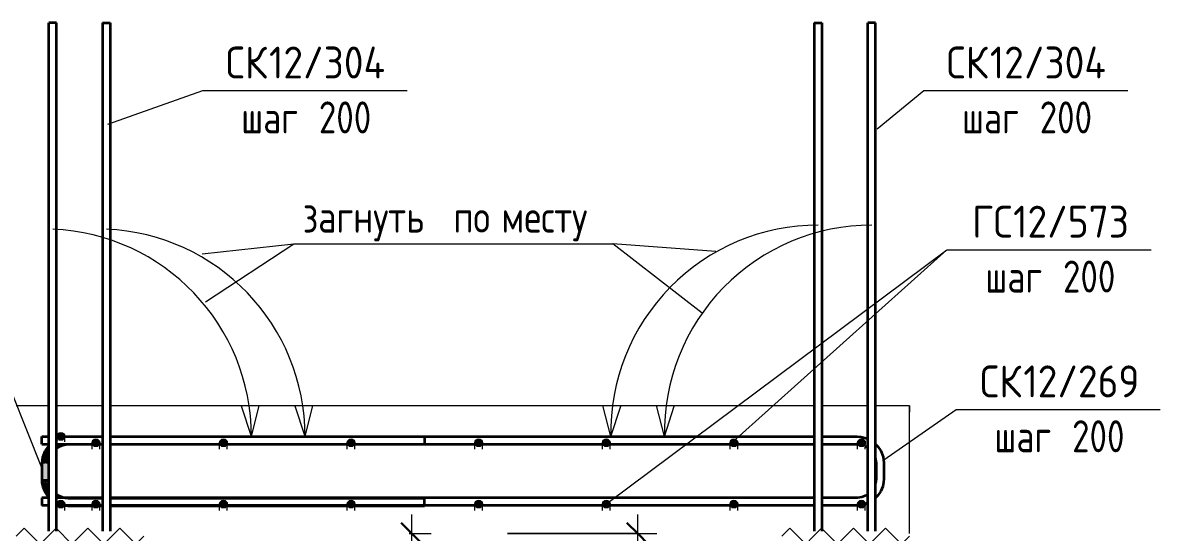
# Model space of a CAD drawing. Header units: millimetres. Extents: x 3129 to 68349, y -1586 to 12682.
# Drawn here: x 66552 to 68335, y -396 to 402 of the extents above; entities that cross this region are included whole.
import ezdxf

# ---------------------------------------------------------------- set-up
doc = ezdxf.new("R2010")
doc.units = ezdxf.units.MM
for name, color, linetype, lineweight in [('AA_Dim', 7, 'Continuous', 9), ('AA_Dim-20', 7, 'Continuous', 9), ('AA_Linii', 7, 'Continuous', 9), ('AA_Oformlenie', 7, 'Continuous', 9), ('AA_Vinoska', 7, 'Continuous', 9), ('AF_Perekritie_Опалубка', 253, 'Continuous', 20), ('KR_Armatura', 7, 'Continuous', 20), ('KR_Armatura_Tonkie', 7, 'Continuous', 20)]:
    doc.layers.add(name, color=color, linetype=linetype, lineweight=lineweight)
doc.styles.add('GOST Common', font='GOST Common.ttf', dxfattribs={"width": 0.85, "height": 50})
doc.styles.add('ISOCPEUR_1', font='isocpeur.ttf', dxfattribs={"width": 0.9, "height": 50})
doc.styles.add('ISOCPEUR_2', font='isocpeur.ttf', dxfattribs={"width": 0.8, "height": 50})
doc.dimstyles.new('05_Округл_5мм__прозр__1', dxfattribs={"dimscale": 304.8, "dimtxt": 49.799059, "dimasz": 0.111549, "dimexe": 0.098425, "dimexo": 0.065617, "dimgap": 0.006562, "dimtad": 1, "dimdec": 0, "dimrnd": 5, "dimdsep": 46, "dimtxsty": 'ISOCPEUR_1', "dimblk1": 'OBLIQUE', "dimblk2": 'OBLIQUE', "dimsah": 1, "dimcen": 0.09, "dimdle": 0.098425, "dimazin": 0, "dimtfac": 1, "dimtdec": 4, "dimtix": 1, "dimtmove": 1, "dimatfit": 3, "dimfxl": 1, "dimtvp": 1, "dimtolj": 1, "dimtzin": 0, "dimlwd": 18, "dimlwe": 18, "dimarcsym": 2})

# ---------------------------------------------------------------- blocks, each defined once
blk = doc.blocks.new('Последовательность узлов - 3мм масшт20 маскировка-V7-Сечение 22')
at = {"layer": 'AA_Oformlenie'}
for p, q in [((5656.9, -402.3), (5669.4, -389.8)), ((5669.4, -389.8), (5694.4, -414.8)), ((5706.9, -402.3), (5719.4, -389.8)), ((5719.4, -389.8), (5744.4, -414.8)), ((5756.9, -402.3), (5769.4, -389.8)), ((5769.4, -389.8), (5794.4, -414.8)), ((5806.9, -402.3), (5819.4, -389.8)), ((5819.4, -389.8), (5844.4, -414.8)), ((5706.9, -402.3), (5694.4, -414.8)), ((5756.9, -402.3), (5744.4, -414.8)), ((5806.9, -402.3), (5794.4, -414.8)), ((5856.9, -402.3), (5844.4, -414.8))]:
    blk.add_line(p, q, dxfattribs=at)
blk = doc.blocks.new('010_Текст с выноской - Текст 2 строки-4025778-Сечение 22')
at = {"layer": 'AA_Vinoska'}
blk.add_line((6092.1, 55.6), (6592.1, 55.6), dxfattribs=at)
blk = doc.blocks.new('042_М_Арматуры - Диам длина поз _ Комментарий-2260297-Сечение 22')
at = {"layer": 'AA_Vinoska'}
blk.add_line((6324.6, -1403.4), (6644.6, -1403.4), dxfattribs=at)
blk = doc.blocks.new('DIMBLOCK109-Сечение 22')
at = {"layer": 'AA_Dim-20', "lineweight": 18}
for p, q in [((67161.7, -450), (67161.7, -368.1)), ((67157.6, -398.1), (67191.7, -398.1)), ((67161.7, -398.1), (67157.6, -398.1)), ((67293.5, -451.9), (67161.7, -424)), ((66719.4, -450), (67191.7, -450)), ((67161.7, -450), (66719.4, -450)), ((67293.5, -535.1), (67293.5, -451.9))]:
    blk.add_line(p, q, dxfattribs=at)
at = {"layer": 'AA_Dim-20', "lineweight": 30}
for p, q in [((67161.7, -398.1), (67144.7, -381.1)), ((67161.7, -398.1), (67178.7, -415.1)), ((67161.7, -450), (67144.7, -433)), ((67161.7, -450), (67178.7, -467))]:
    blk.add_line(p, q, dxfattribs=at)
at = {"layer": 'AA_Dim-20', "color": 0, "lineweight": 18, "insert": (67226.2, -535.1), "char_height": 50, "width": 75.848, "attachment_point": 1, "rotation": 90, "line_spacing_factor": 1.149209, "style": 'ISOCPEUR_1'}
blk.add_mtext('50', dxfattribs=at)
blk = doc.blocks.new('_Oblique')
at = {"color": 0, "linetype": 'ByBlock', "lineweight": -2}
blk.add_line((-0.5, -0.5), (0.5, 0.5), dxfattribs=at)
blk = doc.blocks.new('DIMBLOCK113-Сечение 22')
at = {"layer": 'AA_Dim-20', "lineweight": 18}
for p, q in [((67515.6, -450), (67515.6, -368.1)), ((67311.6, -398.1), (67545.6, -398.1)), ((67515.6, -398.1), (67311.6, -398.1)), ((67408.9, -457.5), (67515.6, -424)), ((67408.9, -540.7), (67408.9, -457.5)), ((67761.4, -450), (67485.6, -450)), ((67515.6, -450), (67761.4, -450))]:
    blk.add_line(p, q, dxfattribs=at)
at = {"layer": 'AA_Dim-20', "lineweight": 30}
for p, q in [((67515.6, -398.1), (67498.6, -381.1)), ((67515.6, -398.1), (67532.6, -415.1)), ((67515.6, -450), (67498.6, -433)), ((67515.6, -450), (67532.6, -467))]:
    blk.add_line(p, q, dxfattribs=at)
at = {"layer": 'AA_Dim-20', "color": 0, "lineweight": 18, "insert": (67341.6, -540.7), "char_height": 50, "width": 75.848, "attachment_point": 1, "rotation": 90, "line_spacing_factor": 1.149209, "style": 'ISOCPEUR_1'}
blk.add_mtext('50', dxfattribs=at)

msp = doc.modelspace()

# ---------------------------------------------------------------- hatches: boundary and pattern name
at = {"layer": 'KR_Armatura'}
h = msp.add_hatch(color=256, dxfattribs=at)
edge = h.paths.add_edge_path()
edge.add_arc((66611.4732, -245.8893), 6, 0, 360)
for points in [[(66608.4732, -251.0855), (66614.4732, -251.0855), (66617.4732, -245.8893), (66614.4732, -240.6932), (66608.4732, -240.6932), (66605.4732, -245.8893)], [(66663.3519, -261.098), (66669.3519, -261.098), (66672.3519, -255.9018), (66669.3519, -250.7057), (66663.3519, -250.7057), (66660.3519, -255.9018)], [(66863.3519, -261.098), (66869.3519, -261.098), (66872.3519, -255.9018), (66869.3519, -250.7057), (66863.3519, -250.7057), (66860.3519, -255.9018)], [(67063.3519, -261.098), (67069.3519, -261.098), (67072.3519, -255.9018), (67069.3519, -250.7057), (67063.3519, -250.7057), (67060.3519, -255.9018)], [(67263.3519, -261.098), (67269.3519, -261.098), (67272.3519, -255.9018), (67269.3519, -250.7057), (67263.3519, -250.7057), (67260.3519, -255.9018)], [(67463.3519, -261.098), (67469.3519, -261.098), (67472.3519, -255.9018), (67469.3519, -250.7057), (67463.3519, -250.7057), (67460.3519, -255.9018)], [(67663.3519, -261.098), (67669.3519, -261.098), (67672.3519, -255.9018), (67669.3519, -250.7057), (67663.3519, -250.7057), (67660.3519, -255.9018)], [(67863.3519, -261.098), (67869.3519, -261.098), (67872.3519, -255.9018), (67869.3519, -250.7057), (67863.3519, -250.7057), (67860.3519, -255.9018)], [(66608.4732, -357.218), (66614.4732, -357.218), (66617.4732, -352.0218), (66614.4732, -346.8257), (66608.4732, -346.8257), (66605.4732, -352.0218)], [(66663.3519, -357.218), (66669.3519, -357.218), (66672.3519, -352.0218), (66669.3519, -346.8257), (66663.3519, -346.8257), (66660.3519, -352.0218)], [(66863.3519, -357.218), (66869.3519, -357.218), (66872.3519, -352.0218), (66869.3519, -346.8257), (66863.3519, -346.8257), (66860.3519, -352.0218)], [(67063.3519, -357.218), (67069.3519, -357.218), (67072.3519, -352.0218), (67069.3519, -346.8257), (67063.3519, -346.8257), (67060.3519, -352.0218)], [(67263.3519, -357.218), (67269.3519, -357.218), (67272.3519, -352.0218), (67269.3519, -346.8257), (67263.3519, -346.8257), (67260.3519, -352.0218)], [(67463.3519, -357.218), (67469.3519, -357.218), (67472.3519, -352.0218), (67469.3519, -346.8257), (67463.3519, -346.8257), (67460.3519, -352.0218)], [(67663.3519, -357.218), (67669.3519, -357.218), (67672.3519, -352.0218), (67669.3519, -346.8257), (67663.3519, -346.8257), (67660.3519, -352.0218)], [(67863.3519, -357.218), (67869.3519, -357.218), (67872.3519, -352.0218), (67869.3519, -346.8257), (67863.3519, -346.8257), (67860.3519, -352.0218)]]:
    msp.add_hatch(color=256, dxfattribs=at).paths.add_polyline_path(points)
h = msp.add_hatch(color=256, dxfattribs=at)
edge = h.paths.add_edge_path()
edge.add_arc((66666.3519, -255.9018), 6, 0, 360)
h = msp.add_hatch(color=256, dxfattribs=at)
edge = h.paths.add_edge_path()
edge.add_arc((66866.3519, -255.9018), 6, 0, 360)
h = msp.add_hatch(color=256, dxfattribs=at)
edge = h.paths.add_edge_path()
edge.add_arc((67066.3519, -255.9018), 6, 0, 360)
h = msp.add_hatch(color=256, dxfattribs=at)
edge = h.paths.add_edge_path()
edge.add_arc((67266.3519, -255.9018), 6, 0, 360)
h = msp.add_hatch(color=256, dxfattribs=at)
edge = h.paths.add_edge_path()
edge.add_arc((67466.3519, -255.9018), 6, 0, 360)
h = msp.add_hatch(color=256, dxfattribs=at)
edge = h.paths.add_edge_path()
edge.add_arc((67666.3519, -255.9018), 6, 0, 360)
h = msp.add_hatch(color=256, dxfattribs=at)
edge = h.paths.add_edge_path()
edge.add_arc((67866.3519, -255.9018), 6, 0, 360)
h = msp.add_hatch(color=256, dxfattribs=at)
edge = h.paths.add_edge_path()
edge.add_arc((66611.4732, -352.0218), 6, 0, 360)
h = msp.add_hatch(color=256, dxfattribs=at)
edge = h.paths.add_edge_path()
edge.add_arc((66666.3519, -352.0218), 6, 0, 360)
h = msp.add_hatch(color=256, dxfattribs=at)
edge = h.paths.add_edge_path()
edge.add_arc((66866.3519, -352.0218), 6, 0, 360)
h = msp.add_hatch(color=256, dxfattribs=at)
edge = h.paths.add_edge_path()
edge.add_arc((67066.3519, -352.0218), 6, 0, 360)
h = msp.add_hatch(color=256, dxfattribs=at)
edge = h.paths.add_edge_path()
edge.add_arc((67266.3519, -352.0218), 6, 0, 360)
h = msp.add_hatch(color=256, dxfattribs=at)
edge = h.paths.add_edge_path()
edge.add_arc((67466.3519, -352.0218), 6, 0, 360)
h = msp.add_hatch(color=256, dxfattribs=at)
edge = h.paths.add_edge_path()
edge.add_arc((67666.3519, -352.0218), 6, 0, 360)
h = msp.add_hatch(color=256, dxfattribs=at)
edge = h.paths.add_edge_path()
edge.add_arc((67866.3519, -352.0218), 6, 0, 360)
at = {"layer": 'KR_Armatura_Tonkie'}
for points in [[(66592.8442, -269.3245), (66592.8442, -263.6768), (66590.9515, -262.1216), (66586.3764, -268.9602)], [(66592.8442, -262.61), (66592.8442, -260.2313), (66590.9515, -262.1216)], [(66592.8442, -263.6768), (66592.8442, -262.61), (66590.9515, -262.1216)], [(66609.271, -262.3239), (66607.0615, -258.1851), (66604.8442, -258.1851), (66604.8442, -260.1924)], [(66604.8442, -265.2781), (66609.271, -262.3239), (66604.8442, -260.1924), (66604.8442, -262.3239)], [(66609.271, -262.3239), (66614.7051, -260.0759), (66612.1913, -258.1851), (66607.0615, -258.1851), (66608.0708, -260.0759)], [(66614.7051, -260.0759), (66614.1322, -258.1851), (66612.1913, -258.1851)], [(66614.7051, -260.0759), (66619.0126, -259.1098), (66618.328, -258.1851), (66614.1322, -258.1851), (66614.4124, -259.1098)], [(66619.0126, -259.1098), (66618.8756, -258.1851), (66618.328, -258.1851), (66618.5502, -258.4852)], [(66619.0126, -259.1098), (66623.4156, -258.7854), (66623.0952, -258.1851), (66618.8987, -258.341), (66618.9646, -258.7854)], [(66623.4156, -258.7854), (66623.4156, -258.1851), (66623.0996, -258.1932)], [(66581.4283, -287.7106), (66592.8442, -282.1763), (66592.8442, -281.095), (66582.6747, -278.5445), (66582.2778, -281.4637)], [(66592.8442, -287.9912), (66592.8442, -282.1763), (66581.4283, -287.7106), (66582.6747, -287.7412)], [(66582.6747, -278.5445), (66592.8442, -275.7518), (66592.8442, -272.4216), (66586.3764, -268.9602), (66584.1895, -274.6225)], [(66592.8442, -281.095), (66592.8442, -275.7518), (66582.6747, -278.5445)], [(66592.8442, -272.4216), (66592.8442, -269.3245), (66586.3764, -268.9602), (66590.9515, -271.4087)], [(66581.4156, -288.7404), (66592.8442, -287.9912), (66581.4283, -287.7106), (66581.4246, -288.0055)], [(66581.4156, -312.71), (66592.8442, -312.71), (66592.8442, -288.7404), (66581.4156, -288.7404), (66581.4156, -291.3261)], [(66592.8442, -288.7404), (66592.8442, -288.041), (66582.6747, -288.7404)], [(66581.8704, -318.8672), (66592.8442, -313.0148), (66592.8442, -312.71), (66581.4156, -312.71)], [(66581.8704, -318.8672), (66592.8442, -317.1043), (66592.8442, -313.0148), (66583.2247, -318.1449)], [(66583.2247, -324.8909), (66592.8442, -317.7677), (66592.8442, -317.2373), (66581.8704, -318.8672)], [(66583.2247, -324.8909), (66592.8442, -321.9692), (66592.8442, -317.7677), (66586.3764, -322.5571)], [(66586.3764, -332.4902), (66592.8442, -323.8824), (66592.8442, -321.9692), (66583.2247, -324.8909)], [(66586.3764, -332.4902), (66592.8442, -329.0288), (66592.8442, -323.8824), (66590.6309, -326.828)], [(66590.9515, -339.3288), (66592.8442, -335.3888), (66592.8442, -329.0288), (66586.3764, -332.4902)], [(66590.9515, -339.3288), (66592.8442, -337.7736), (66592.8442, -335.3888)], [(66592.8442, -341.2192), (66592.8442, -337.7736), (66590.9515, -339.3288)], [(66607.7024, -342.0647), (66609.271, -339.1265), (66604.8442, -336.1723), (66604.8442, -342.0647)], [(66610.0818, -342.0647), (66609.271, -339.1265), (66607.7024, -342.0647)], [(66610.0818, -342.0647), (66616.05, -342.0647), (66616.1245, -341.7669), (66609.271, -339.1265), (66609.9996, -341.7669)], [(66623.4156, -354.665), (66623.3788, -354.0647), (66622.3995, -354.0647), (66622.3851, -354.6524), (66622.6792, -354.656)]]:
    msp.add_hatch(color=256, dxfattribs=at).paths.add_polyline_path(points)
h = msp.add_hatch(color=256, dxfattribs=at)
h.paths.add_polyline_path([(67060.3519, -258.7854), (67060.3518, -258.1851), (66872.3521, -258.1851), (66872.3521, -258.7854), (66897.0012, -258.7854)])
h.paths.add_polyline_path([(66672.3518, -258.7854), (66676.8442, -258.7854), (66676.8442, -258.1851), (66672.3518, -258.1851)])
h.paths.add_polyline_path([(67072.3519, -258.7854), (67181.4156, -258.7854), (67181.4156, -258.1851), (67072.3519, -258.1851)])
h.paths.add_polyline_path([(66660.3518, -258.7854), (66660.3518, -258.1851), (66623.4156, -258.1851), (66623.4156, -258.7854)])
h.paths.add_polyline_path([(66688.8442, -258.7854), (66860.3521, -258.7854), (66860.3521, -258.1851), (66688.8442, -258.1851)])
h = msp.add_hatch(color=256, dxfattribs=at)
h.paths.add_polyline_path([(66622.3851, -354.6524), (66622.0995, -354.0647), (66618.0525, -354.0647)])
h.paths.add_polyline_path([(66616.05, -342.0647), (66616.2692, -342.0647), (66616.1245, -341.7669)])
h = msp.add_hatch(color=256, dxfattribs=at)
h.paths.add_polyline_path([(66622.3851, -354.6524), (66622.3851, -354.0647), (66622.0995, -354.0647)])
h.paths.add_polyline_path([(66616.2692, -342.0647), (66618.32, -342.0647), (66616.1245, -341.7669)])
h = msp.add_hatch(color=256, dxfattribs=at)
h.paths.add_polyline_path([(66872.3521, -354.665), (67060.3519, -354.665), (67060.3519, -354.0647), (66872.3521, -354.0647)])
h.paths.add_polyline_path([(66672.3518, -354.665), (66676.8442, -354.665), (66676.8442, -354.0647), (66672.3518, -354.0647)])
h.paths.add_polyline_path([(67181.4156, -354.665), (67181.4156, -354.0647), (67072.3519, -354.0647), (67072.3519, -354.665)])
h.paths.add_polyline_path([(66660.3518, -354.665), (66660.3518, -354.0647), (66623.4156, -354.0647), (66623.4156, -354.665)])
h.paths.add_polyline_path([(66688.8442, -354.665), (66860.3521, -354.665), (66860.3521, -354.0647), (66688.8442, -354.0647)])

# ---------------------------------------------------------------- linework, layer by layer
at = {"layer": 'AA_Linii', "lineweight": 20}
for p, q in [((66910.2538, -246.0384), (66894.8029, -198.4856)), ((66910.2538, -246.0384), (66922.5203, -197.5665)), ((66994.2538, -246.0384), (66978.8029, -198.4856)), ((66994.2538, -246.0384), (67006.5203, -197.5665)), ((67473.471, -246.0384), (67461.2045, -197.5665)), ((67473.471, -246.0384), (67488.9219, -198.4856)), ((67557.471, -246.0384), (67545.2045, -197.5665)), ((67557.471, -246.0384), (67572.9219, -198.4856))]:
    msp.add_line(p, q, dxfattribs=at)
for centre, start, end in [((66585.2538, -246.2136), 0.0308786, 87.6033961), ((66669.2538, -246.2136), 0.0308786, 87.6033961), ((67798.4156, -240.0384), 90, 181.0578283), ((67882.4156, -240.0384), 90, 181.0578283)]:
    msp.add_arc(centre, 325, start, end, dxfattribs=at)
at = {"layer": 'AA_Vinoska'}
for p, q in [((66685.0961, 242.8997), (66834.0331, 295.6443)), ((67890.9866, 236.0232), (67963.8569, 295.6443)), ((66833.1157, 39.828), (66976.5861, 55.5622)), ((66838.0403, -35.1175), (66976.5861, 55.5622)), ((67616.7954, -52.7085), (67476.5861, 55.5622)), ((67638.0271, 43.9219), (67476.5861, 55.5622)), ((67469.4193, -349.3838), (68000.3871, 46.3374)), ((67664.7754, -254.2104), (68000.3871, 46.3374)), ((66581.8264, -295.4043), (66482.0857, -46.6838)), ((67901.3555, -282.6138), (68014.6453, -203.887))]:
    msp.add_line(p, q, dxfattribs=at)
at = {"layer": 'AF_Perekritie_Опалубка'}
for p, q in [((66592.8442, -197.8293), (66541.4156, -197.8293)), ((66676.8442, -197.8293), (66604.8442, -197.8293)), ((67792.4156, -197.8293), (66688.8442, -197.8293)), ((67876.4156, -197.8293), (67804.4156, -197.8293)), ((67941.4156, -197.8293), (67888.4156, -197.8293)), ((67941.4156, -398.0793), (67941.4156, -197.8293)), ((67941.4156, -197.8293), (67941.4156, -207.8324))]:
    msp.add_line(p, q, dxfattribs=at)
at = {"layer": 'KR_Armatura'}
for p, q in [((66608.4732, -240.6932), (66605.4732, -245.8893)), ((66605.4732, -254.056), (66605.4732, -245.8893)), ((66605.4732, -245.8893), (66608.4732, -251.0855)), ((66614.4732, -240.6932), (66608.4732, -240.6932)), ((66617.4732, -245.8893), (66614.4732, -240.6932)), ((66614.4732, -251.0855), (66617.4732, -245.8893)), ((66617.4732, -254.056), (66617.4732, -245.8893)), ((66605.4732, -254.6451), (66605.4732, -254.056)), ((66608.4732, -251.0855), (66614.4732, -251.0855)), ((66617.4732, -254.6541), (66617.4732, -254.056)), ((66663.3519, -250.7057), (66660.3519, -255.9018)), ((66660.3519, -265.9049), (66660.3519, -255.9018)), ((66660.3519, -255.9018), (66663.3519, -261.098)), ((66669.3519, -250.7057), (66663.3519, -250.7057)), ((66663.3519, -261.098), (66669.3519, -261.098)), ((66672.3519, -255.9018), (66669.3519, -250.7057)), ((66669.3519, -261.098), (66672.3519, -255.9018)), ((66672.3519, -265.9049), (66672.3519, -255.9018)), ((66863.3519, -250.7057), (66860.3519, -255.9018)), ((66860.3519, -265.9049), (66860.3519, -255.9018)), ((66860.3519, -255.9018), (66863.3519, -261.098)), ((66869.3519, -250.7057), (66863.3519, -250.7057)), ((66863.3519, -261.098), (66869.3519, -261.098)), ((66872.3519, -255.9018), (66869.3519, -250.7057)), ((66869.3519, -261.098), (66872.3519, -255.9018)), ((66872.3519, -265.9049), (66872.3519, -255.9018)), ((67063.3519, -250.7057), (67060.3519, -255.9018)), ((67060.3519, -265.9049), (67060.3519, -255.9018)), ((67060.3519, -255.9018), (67063.3519, -261.098)), ((67069.3519, -250.7057), (67063.3519, -250.7057)), ((67063.3519, -261.098), (67069.3519, -261.098)), ((67072.3519, -255.9018), (67069.3519, -250.7057)), ((67069.3519, -261.098), (67072.3519, -255.9018)), ((67072.3519, -265.9049), (67072.3519, -255.9018)), ((67263.3519, -250.7057), (67260.3519, -255.9018)), ((67260.3519, -265.9049), (67260.3519, -255.9018)), ((67260.3519, -255.9018), (67263.3519, -261.098)), ((67269.3519, -250.7057), (67263.3519, -250.7057)), ((67263.3519, -261.098), (67269.3519, -261.098)), ((67272.3519, -255.9018), (67269.3519, -250.7057)), ((67269.3519, -261.098), (67272.3519, -255.9018)), ((67272.3519, -265.9049), (67272.3519, -255.9018)), ((67463.3519, -250.7057), (67460.3519, -255.9018)), ((67460.3519, -265.9049), (67460.3519, -255.9018)), ((67460.3519, -255.9018), (67463.3519, -261.098)), ((67469.3519, -250.7057), (67463.3519, -250.7057)), ((67463.3519, -261.098), (67469.3519, -261.098)), ((67472.3519, -255.9018), (67469.3519, -250.7057)), ((67469.3519, -261.098), (67472.3519, -255.9018)), ((67472.3519, -265.9049), (67472.3519, -255.9018)), ((67663.3519, -250.7057), (67660.3519, -255.9018)), ((67660.3519, -265.9049), (67660.3519, -255.9018)), ((67660.3519, -255.9018), (67663.3519, -261.098)), ((67669.3519, -250.7057), (67663.3519, -250.7057)), ((67663.3519, -261.098), (67669.3519, -261.098)), ((67672.3519, -255.9018), (67669.3519, -250.7057)), ((67669.3519, -261.098), (67672.3519, -255.9018)), ((67672.3519, -265.9049), (67672.3519, -255.9018)), ((67863.3519, -250.7057), (67860.3519, -255.9018)), ((67860.3519, -265.9049), (67860.3519, -255.9018)), ((67860.3519, -255.9018), (67863.3519, -261.098)), ((67869.3519, -250.7057), (67863.3519, -250.7057)), ((67863.3519, -261.098), (67869.3519, -261.098)), ((67872.3519, -255.9018), (67869.3519, -250.7057)), ((67869.3519, -261.098), (67872.3519, -255.9018)), ((67872.3519, -265.9049), (67872.3519, -255.9018)), ((66608.4732, -346.8257), (66605.4732, -352.0218)), ((66605.4732, -362.0249), (66605.4732, -352.0218)), ((66605.4732, -352.0218), (66608.4732, -357.218)), ((66614.4732, -346.8257), (66608.4732, -346.8257)), ((66617.4732, -352.0218), (66614.4732, -346.8257)), ((66614.4732, -357.218), (66617.4732, -352.0218)), ((66617.4732, -362.0249), (66617.4732, -352.0218)), ((66663.3519, -346.8257), (66660.3519, -352.0218)), ((66660.3519, -362.0249), (66660.3519, -352.0218)), ((66660.3519, -352.0218), (66663.3519, -357.218)), ((66669.3519, -346.8257), (66663.3519, -346.8257)), ((66672.3519, -352.0218), (66669.3519, -346.8257)), ((66669.3519, -357.218), (66672.3519, -352.0218)), ((66672.3519, -362.0249), (66672.3519, -352.0218)), ((66863.3519, -346.8257), (66860.3519, -352.0218)), ((66860.3519, -362.0249), (66860.3519, -352.0218)), ((66860.3519, -352.0218), (66863.3519, -357.218)), ((66869.3519, -346.8257), (66863.3519, -346.8257)), ((66872.3519, -352.0218), (66869.3519, -346.8257)), ((66869.3519, -357.218), (66872.3519, -352.0218)), ((66872.3519, -362.0249), (66872.3519, -352.0218)), ((67063.3519, -346.8257), (67060.3519, -352.0218)), ((67060.3519, -362.0249), (67060.3519, -352.0218)), ((67060.3519, -352.0218), (67063.3519, -357.218)), ((67069.3519, -346.8257), (67063.3519, -346.8257)), ((67072.3519, -352.0218), (67069.3519, -346.8257)), ((67069.3519, -357.218), (67072.3519, -352.0218)), ((67072.3519, -362.0249), (67072.3519, -352.0218)), ((67263.3519, -346.8257), (67260.3519, -352.0218)), ((67260.3519, -362.0249), (67260.3519, -352.0218)), ((67260.3519, -352.0218), (67263.3519, -357.218)), ((67269.3519, -346.8257), (67263.3519, -346.8257)), ((67272.3519, -352.0218), (67269.3519, -346.8257)), ((67269.3519, -357.218), (67272.3519, -352.0218)), ((67272.3519, -362.0249), (67272.3519, -352.0218)), ((67463.3519, -346.8257), (67460.3519, -352.0218)), ((67460.3519, -362.0249), (67460.3519, -352.0218)), ((67460.3519, -352.0218), (67463.3519, -357.218)), ((67469.3519, -346.8257), (67463.3519, -346.8257)), ((67472.3519, -352.0218), (67469.3519, -346.8257)), ((67469.3519, -357.218), (67472.3519, -352.0218)), ((67472.3519, -362.0249), (67472.3519, -352.0218)), ((67663.3519, -346.8257), (67660.3519, -352.0218)), ((67660.3519, -362.0249), (67660.3519, -352.0218)), ((67660.3519, -352.0218), (67663.3519, -357.218)), ((67669.3519, -346.8257), (67663.3519, -346.8257)), ((67672.3519, -352.0218), (67669.3519, -346.8257)), ((67669.3519, -357.218), (67672.3519, -352.0218)), ((67672.3519, -362.0249), (67672.3519, -352.0218)), ((67863.3519, -346.8257), (67860.3519, -352.0218)), ((67860.3519, -362.0249), (67860.3519, -352.0218)), ((67860.3519, -352.0218), (67863.3519, -357.218)), ((67869.3519, -346.8257), (67863.3519, -346.8257)), ((67872.3519, -352.0218), (67869.3519, -346.8257)), ((67869.3519, -357.218), (67872.3519, -352.0218)), ((67872.3519, -362.0249), (67872.3519, -352.0218)), ((66608.4732, -357.218), (66614.4732, -357.218)), ((66663.3519, -357.218), (66669.3519, -357.218)), ((66863.3519, -357.218), (66869.3519, -357.218)), ((67063.3519, -357.218), (67069.3519, -357.218)), ((67263.3519, -357.218), (67269.3519, -357.218)), ((67463.3519, -357.218), (67469.3519, -357.218)), ((67663.3519, -357.218), (67669.3519, -357.218)), ((67863.3519, -357.218), (67869.3519, -357.218))]:
    msp.add_line(p, q, dxfattribs=at)
for centre in [(66611.4732, -245.8893), (66666.3519, -255.9018), (66866.3519, -255.9018), (67066.3519, -255.9018), (67266.3519, -255.9018), (67466.3519, -255.9018), (67666.3519, -255.9018), (67866.3519, -255.9018), (66611.4732, -352.0218), (66666.3519, -352.0218), (66866.3519, -352.0218), (67066.3519, -352.0218), (67266.3519, -352.0218), (67466.3519, -352.0218), (67666.3519, -352.0218), (67866.3519, -352.0218)]:
    msp.add_circle(centre, 6, dxfattribs=at)
at = {"layer": 'KR_Armatura_Tonkie', "lineweight": 35}
for p, q in [((66604.8442, 402), (66592.8442, 402)), ((66592.8442, -394.3097), (66592.8442, 402)), ((66604.8442, -394.3097), (66604.8442, 402)), ((66676.8442, 402), (66676.8442, -394.3097)), ((66676.8442, 402), (66688.8442, 402)), ((66688.8442, 402), (66688.8442, -394.3097)), ((67792.4156, 402), (67792.4156, -394.3097)), ((67792.4156, 402), (67804.4156, 402)), ((67804.4156, 402), (67804.4156, -394.3097)), ((67888.4156, 402), (67876.4156, 402)), ((67876.4156, -394.3097), (67876.4156, 402)), ((67888.4156, -394.3097), (67888.4156, 402)), ((66581.4156, -246.1851), (66592.8442, -246.1851)), ((66581.4156, -258.1851), (66581.4156, -246.1851)), ((66604.8442, -246.1851), (66605.473, -246.1851)), ((66617.4731, -246.1851), (66676.8442, -246.1851)), ((66623.4156, -246.7854), (66617.4731, -247.2232)), ((66676.8442, -246.7854), (66623.4156, -246.7854)), ((66688.8442, -246.1851), (67792.4156, -246.1851)), ((67181.4156, -246.7854), (66688.8442, -246.7854)), ((67181.4156, -246.7854), (67181.4156, -258.1851)), ((67804.4156, -246.1851), (67859.4156, -246.1851)), ((67859.4156, -246.1851), (67865.5772, -246.639)), ((67865.5772, -246.639), (67871.6056, -247.9911)), ((67871.6056, -247.9911), (67876.4156, -249.981)), ((66581.4156, -258.1851), (66592.8442, -258.1851)), ((66590.9515, -262.1216), (66586.3764, -268.9602)), ((66592.8442, -260.2313), (66590.9515, -262.1216)), ((66605.4731, -250.9712), (66604.8442, -251.2314)), ((66604.8442, -258.1851), (66660.3518, -258.1851)), ((66609.271, -262.3239), (66604.8442, -265.2781)), ((66614.7051, -260.0759), (66609.271, -262.3239)), ((66619.0126, -259.1098), (66614.7051, -260.0759)), ((66623.4156, -258.7854), (66619.0126, -259.1098)), ((66660.3518, -258.7854), (66623.4156, -258.7854)), ((66672.3518, -258.1851), (66676.8442, -258.1851)), ((66676.8442, -258.7854), (66672.3518, -258.7854)), ((66688.8442, -258.1851), (66860.3521, -258.1851)), ((66860.3521, -258.7854), (66688.8442, -258.7854)), ((66872.3521, -258.1851), (67060.3519, -258.1851)), ((67060.3519, -258.7854), (66872.3521, -258.7854)), ((67072.3519, -258.1851), (67260.3516, -258.1851)), ((67181.4156, -258.7854), (67072.3519, -258.7854)), ((67181.4156, -258.1851), (67181.4156, -258.7854)), ((67272.3522, -258.1851), (67460.3514, -258.1851)), ((67472.3514, -258.1851), (67660.3523, -258.1851)), ((67672.3523, -258.1851), (67792.4156, -258.1851)), ((67804.4156, -258.1851), (67859.4156, -258.1851)), ((67859.4156, -258.1851), (67860.3521, -258.2541)), ((67872.3521, -261.2238), (67873.5603, -261.7236)), ((67873.5603, -261.7236), (67876.4156, -263.6291)), ((67888.4156, -258.0615), (67891.8797, -261.5213)), ((67891.8797, -261.5213), (67896.4548, -268.3599)), ((66582.6747, -278.5445), (66581.4283, -287.7106)), ((66586.3764, -268.9602), (66582.6747, -278.5445)), ((67888.4156, -280.6009), (67888.517, -280.8633)), ((67888.517, -280.8633), (67889.4066, -287.4051)), ((67896.4548, -268.3599), (67900.1565, -277.9441)), ((67900.1565, -277.9441), (67901.403, -287.1103)), ((66581.4283, -287.7106), (66581.4156, -288.7404)), ((66581.4156, -288.7404), (66581.4156, -312.71)), ((67889.4066, -287.4051), (67889.4156, -288.1401)), ((67889.4156, -288.1401), (67889.4156, -312.1097)), ((67901.403, -287.1103), (67901.4156, -288.1401)), ((67901.4156, -288.1401), (67901.4156, -312.1097)), ((66581.4156, -312.71), (66581.8704, -318.8672)), ((66581.8704, -318.8672), (66583.2247, -324.8909)), ((67889.0911, -316.5039), (67888.4156, -319.5081)), ((67889.4156, -312.1097), (67889.0911, -316.5039)), ((67900.9609, -318.2669), (67899.6065, -324.2906)), ((67901.4156, -312.1097), (67900.9609, -318.2669)), ((66583.2247, -324.8909), (66586.3764, -332.4902)), ((66586.3764, -332.4902), (66590.9515, -339.3288)), ((66604.8442, -336.1723), (66609.271, -339.1265)), ((67873.5603, -338.5262), (67866.7067, -341.1665)), ((67876.4156, -336.6207), (67873.5603, -338.5262)), ((67891.8797, -338.7285), (67888.4156, -342.1883)), ((67896.4548, -331.8899), (67891.8797, -338.7285)), ((67899.6065, -324.2906), (67896.4548, -331.8899)), ((66592.8442, -342.0647), (66581.4156, -342.0647)), ((66581.4156, -342.0647), (66581.4156, -354.0647)), ((66592.8442, -354.0647), (66581.4156, -354.0647)), ((66590.9515, -339.3288), (66592.8442, -341.2192)), ((66676.8442, -342.0647), (66604.8442, -342.0647)), ((66604.8442, -350.1842), (66609.614, -352.0219)), ((66605.4731, -354.0647), (66604.8442, -354.0647)), ((66609.271, -339.1265), (66616.1245, -341.7669)), ((66616.1245, -341.7669), (66618.32, -342.0647)), ((66617.4731, -353.9861), (66618.0525, -354.0647)), ((66660.3518, -354.0647), (66617.4731, -354.0647)), ((66618.0525, -354.0647), (66622.3851, -354.6524)), ((66618.32, -342.0647), (66622.6792, -342.656)), ((66622.3851, -354.6524), (66623.4156, -354.665)), ((66622.6792, -342.656), (66623.4156, -342.665)), ((66623.4156, -342.665), (66676.8442, -342.665)), ((66623.4156, -354.665), (66660.3518, -354.665)), ((66676.8442, -354.0647), (66672.3518, -354.0647)), ((66672.3518, -354.665), (66676.8442, -354.665)), ((67792.4156, -342.0647), (66688.8442, -342.0647)), ((66688.8442, -342.665), (67181.4156, -342.665)), ((66860.3521, -354.0647), (66688.8442, -354.0647)), ((66688.8442, -354.665), (66860.3521, -354.665)), ((67060.3519, -354.0647), (66872.3521, -354.0647)), ((66872.3521, -354.665), (67060.3519, -354.665)), ((67260.3516, -354.0647), (67072.3519, -354.0647)), ((67072.3519, -354.665), (67181.4156, -354.665)), ((67181.4156, -354.0647), (67181.4156, -342.665)), ((67181.4156, -354.665), (67181.4156, -354.0647)), ((67460.3514, -354.0647), (67272.3522, -354.0647)), ((67660.3523, -354.0647), (67472.3514, -354.0647)), ((67792.4156, -354.0647), (67672.3523, -354.0647)), ((67859.4156, -342.0647), (67804.4156, -342.0647)), ((67859.4156, -354.0647), (67804.4156, -354.0647)), ((67860.152, -342.0557), (67859.4156, -342.0647)), ((67860.3521, -354.0532), (67859.4156, -354.0647)), ((67866.7067, -341.1665), (67860.152, -342.0557)), ((67876.4156, -350.1893), (67871.659, -352.0219))]:
    msp.add_line(p, q, dxfattribs=at)

# ---------------------------------------------------------------- block references
at = {"layer": 'AA_Oformlenie'}
for p in [(60884.4986, 0), (62084.4986, 0)]:
    msp.add_blockref('Последовательность узлов - 3мм масшт20 маскировка-V7-Сечение 22', p, dxfattribs=at)
at = {"layer": 'AA_Vinoska'}
for name, p in [('042_М_Арматуры - Диам длина поз _ Комментарий-2260297-Сечение 22', (60509.4673, 1699.0802)), ('042_М_Арматуры - Диам длина поз _ Комментарий-2260297-Сечение 22', (61639.2911, 1699.0802)), ('010_Текст с выноской - Текст 2 строки-4025778-Сечение 22', (60884.4986, 0)), ('042_М_Арматуры - Диам длина поз _ Комментарий-2260297-Сечение 22', (61675.8214, 1449.7733)), ('042_М_Арматуры - Диам длина поз _ Комментарий-2260297-Сечение 22', (61675.8214, 1449.7733)), ('042_М_Арматуры - Диам длина поз _ Комментарий-2260297-Сечение 22', (61690.0795, 1199.5489))]:
    msp.add_blockref(name, p, dxfattribs=at)

# ---------------------------------------------------------------- texts
at = {"layer": 'AA_Vinoska', "char_height": 50, "attachment_point": 1}
for s, insert, width, style in [('СК', (66869.8459, 364.7264), 82.253137, 'ISOCPEUR_1'), ('12/304', (66937.7115, 364.7264), 226.556887, 'ISOCPEUR_1'), ('СК', (67999.6697, 364.7264), 82.253137, 'ISOCPEUR_1'), ('12/304', (68067.5353, 364.7264), 226.556887, 'ISOCPEUR_1'), (' 200', (66990.3742, 278.7454), 133.4008, 'ISOCPEUR_2'), (' 200', (68120.198, 278.7454), 133.4008, 'ISOCPEUR_2'), ('шаг', (66894.0659, 278.7454), 116.7257, 'ISOCPEUR_2'), ('шаг', (68023.8897, 278.7454), 116.7257, 'ISOCPEUR_2'), ('загнуть', (66990.6317, 123.2083), 268.485144, 'GOST Common'), ('\\fGOST Common|b0|i0|c204|p34|;\\W.85; ', (67212.1541, 123.2083), 17.717294, 'GOST Common'), ('по', (67226.7723, 123.2083), 73.594913, 'GOST Common'), ('\\fGOST Common|b0|i0|c204|p34|;\\W.85; ', (67287.4942, 123.2083), 17.717294, 'GOST Common'), ('месту', (67302.1124, 123.2083), 192.164494, 'GOST Common'), ('ГС', (68039.7099, 115.4195), 77.924025, 'ISOCPEUR_1'), ('ГС', (68039.7099, 115.4195), 77.924025, 'ISOCPEUR_1'), ('12/573', (68104.0037, 115.4195), 222.227775, 'ISOCPEUR_1'), ('12/573', (68104.0037, 115.4195), 222.227775, 'ISOCPEUR_1'), (' 200', (68156.7283, 29.4385), 133.4008, 'ISOCPEUR_2'), (' 200', (68156.7283, 29.4385), 133.4008, 'ISOCPEUR_2'), ('шаг', (68060.4199, 29.4385), 116.7257, 'ISOCPEUR_2'), ('шаг', (68060.4199, 29.4385), 116.7257, 'ISOCPEUR_2'), ('СК', (68052.1681, -134.8049), 82.253137, 'ISOCPEUR_1'), ('12/269', (68120.0337, -134.8049), 222.227775, 'ISOCPEUR_1'), (' 200', (68170.9864, -220.786), 133.4008, 'ISOCPEUR_2'), ('шаг', (68074.6781, -220.786), 116.7257, 'ISOCPEUR_2')]:
    msp.add_mtext(s, dxfattribs=dict(at, insert=insert, width=width, style=style))

# ---------------------------------------------------------------- dimensions: what is measured, and where the dimension line sits
at = {"layer": 'AA_Dim', "lineweight": 18}
for base, p1, p2, override, picture, middle in [((67161.658, -398.0793), (66699.4156, -450), (67137.6163, -398.0793), {"dimpost": '<>', "dimfxl": 441.265938}, 'DIMBLOCK109-Сечение 22', (67259.5026, -497.2053)), ((67515.595, -398.0793), (67781.4156, -450), (67291.5534, -398.0793), {"dimpost": '<>', "dimfxl": 492.606063}, 'DIMBLOCK113-Сечение 22', (67374.9173, -502.8079))]:
    dim = msp.add_linear_dim(base=base, p1=p1, p2=p2, angle=90, dimstyle='05_Округл_5мм__прозр__1', override=override, dxfattribs=at)
    dim.commit()
    dim.dimension.update_dxf_attribs({"geometry": picture, "text_midpoint": middle, "dimtype": 160, "text_rotation": 90})

doc.saveas('drawing.dxf')
